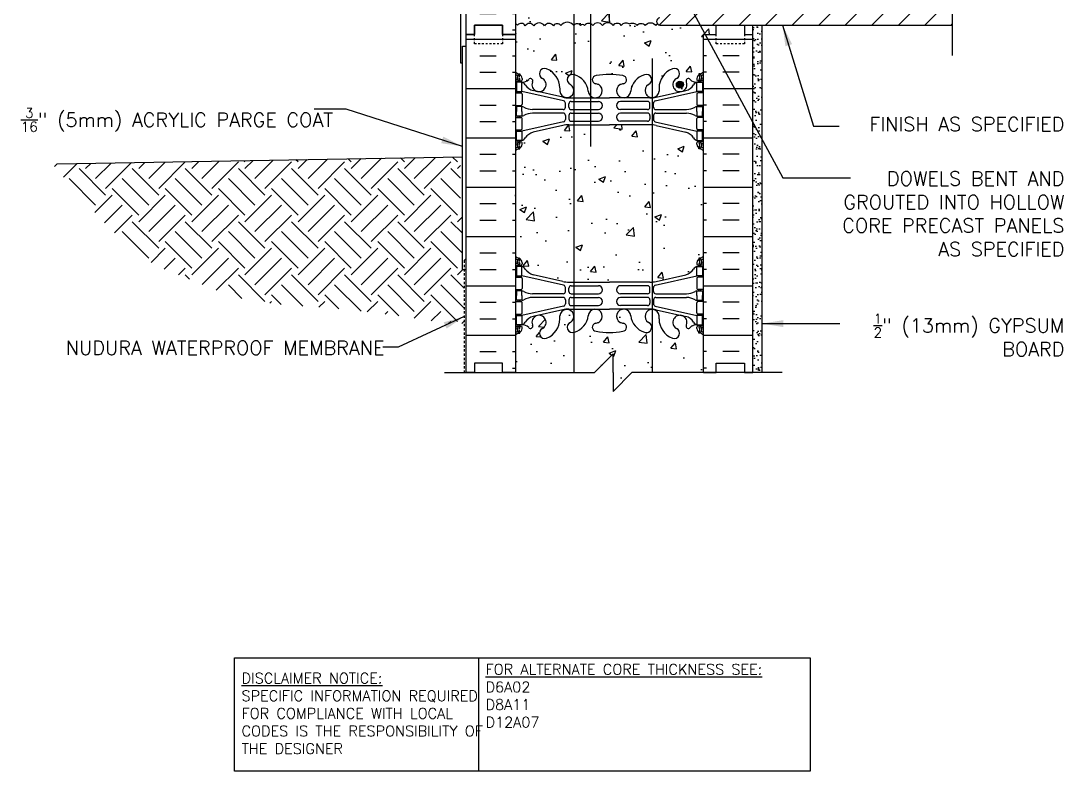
# Model space of a CAD drawing. Header units: inches. Extents: x 172.7 to 228.3, y 192.5 to 259.7.
# Drawn here: x 172.7 to 228.2, y 192.5 to 232.4 of the extents above; entities that cross this region are included whole.
import ezdxf
from ezdxf.enums import TextEntityAlignment as Align

# ---------------------------------------------------------------- set-up
doc = ezdxf.new("R2010")
doc.units = ezdxf.units.IN
doc.header["$LTSCALE"] = 0.5
doc.header["$MEASUREMENT"] = 0
doc.linetypes.add('DASHED2', pattern=[0.375, 0.25, -0.125])
for name, color, linetype in [('HATCH', 12, 'Continuous'), ('line25', 2, 'Continuous'), ('LINE3', 3, 'Continuous'), ('LINE50', 5, 'Continuous'), ('LINE9', 9, 'Continuous'), ('TEXT', 4, 'Continuous'), ('Web_Edge', 9, 'Continuous')]:
    doc.layers.add(name, color=color, linetype=linetype)
doc.styles.add('DIM', font='romans.shx', dxfattribs={"width": 0.7})
doc.styles.add('ROMANS', font='romans.shx', dxfattribs={"height": 0.75})
doc.styles.get("Standard").update_dxf_attribs({"font": 'romans.shx', "height": 0.75})
doc.dimstyles.new('ext_12', dxfattribs={"dimscale": 12, "dimtxt": 0.09375, "dimasz": 0.09375, "dimexe": 0.09375, "dimexo": 0.0625, "dimgap": 0.0625, "dimtad": 1, "dimdec": 1, "dimzin": 3, "dimdsep": 46, "dimlunit": 4, "dimtxsty": 'DIM', "dimcen": 0.09, "dimdle": 0.09375, "dimclrt": 4, "dimadec": 0, "dimazin": 0, "dimtfac": 1, "dimtdec": 1, "dimtmove": 2, "dimatfit": 3, "dimfxl": 1, "dimfrac": 2, "dimtolj": 1, "dimtzin": 0, "dimarcsym": 0})

msp = doc.modelspace()

# ---------------------------------------------------------------- hatches: boundary and pattern name
at = {"layer": 'HATCH'}
h = msp.add_hatch(dxfattribs=at)
h.set_pattern_fill('AR-CONC', color=256, scale=0.5)
h.set_pattern_definition([(50, (0, 0), (3.5863, -0.31376), [0.375, -4.125]), (355, (0, 0), (-0.693757, 3.76096), [0.3, -3.3]), (100.4514, (0.299, -0.026), (2.892544, 3.4472), [0.3187, -3.50571]), (46.1842, (0, 1), (5.336207, -0.827596), [0.5625, -6.1875]), (96.6356, (0.4447, 0.931), (4.67331, 4.87059), [0.47805, -5.25857]), (351.1842, (0, 1), (4.67331, 4.87059), [0.45, -4.95]), (21, (0.5, 0.75), (2.984535, -2.013094), [0.375, -4.125]), (326, (0.5, 0.75), (1.216577, 3.62575), [0.3, -3.3]), (71.4514, (0.7487, 0.5822), (4.201112, 1.612656), [0.3187, -3.50571]), (37.5, (0, 0), (0.0607993, 1.6644693), [0, -3.26, 0, -3.35, 0, -3.3125]), (7.5, (0, 0), (1.315348, 1.972059), [0, -1.91, 0, -3.185, 0, -1.2625]), (327.5, (-1.115, 0), (2.669112, -0.1127744), [0, -1.25, 0, -3.9, 0, -5.175]), (317.5, (-1.615, 0), (2.915931, 0.500525), [0, -1.625, 0, -2.59, 0, -3.675])])
h.paths.add_polyline_path([(209.07, 258.683), (205.164, 258.683), (204.164, 257.683), (204.164, 258.683), (204.164, 259.683), (203.164, 258.683), (199.07, 258.683), (199.07, 255.875, 0.08841), (199.216, 255.778), (199.306, 255.778), (199.306, 255.736, -0.249069), (199.416, 255.529), (199.416, 255.462, -0.414214), (199.353, 255.399), (199.306, 255.399), (199.306, 255.329), (199.411, 255.329, -0.168672), (199.597, 255.179, 0.17445), (200.004, 254.884), (201.585, 254.531, 0.054974), (201.912, 254.495), (204.07, 254.495), (206.228, 254.495, 0.054974), (206.555, 254.531), (208.136, 254.884, 0.17445), (208.543, 255.179, -0.168672), (208.729, 255.329), (208.834, 255.329), (208.834, 255.399), (208.786, 255.399, -0.414214), (208.724, 255.462), (208.724, 255.529, -0.249069), (208.834, 255.736), (208.834, 255.778), (208.924, 255.778, 0.088416), (209.07, 255.875)])
h.paths.add_polyline_path([(208.56, 242.357, 0.268138), (208.399, 242.505), (199.741, 242.505, 0.268156), (199.58, 242.357), (199.58, 240.995), (199.7, 240.795), (199.7, 240.683), (199.07, 240.683), (199.07, 240.308), (199.309, 240.308, -0.180815), (199.636, 240.433), (208.379, 240.433), (208.379, 240.473), (208.285, 240.473, -1), (208.285, 240.535), (208.66, 240.535), (208.66, 240.683), (208.44, 240.683), (208.44, 240.795), (208.56, 240.995)])
h.paths.add_polyline_path([(207.098, 237.435), (207.291, 240.183), (199.637, 240.183, 0.243307), (199.435, 240.075), (199.435, 239.228), (199.394, 239.228), (199.394, 238.683), (199.144, 238.683), (199.144, 239.228), (199.07, 239.228), (199.07, 238.478), (199.435, 238.478), (199.435, 237.278), (199.07, 237.278), (199.07, 236.528), (199.435, 236.528), (199.435, 235.328), (199.07, 235.328), (199.07, 234.578), (199.435, 234.578), (199.435, 233.378), (199.07, 233.378), (199.07, 232.22, -0.324963), (199.177, 232.183, -0.520567), (199.583, 232.144, -0.520567), (200.043, 232.144, -0.520567), (200.607, 232.144, -0.520567), (201.092, 232.144, -0.520567), (201.486, 232.157, -0.520567), (202.168, 232.157, -0.520567), (202.535, 232.157, -0.520567), (202.745, 232.157, -0.520567), (203.178, 232.157, -0.520567), (203.703, 232.157, -0.520567), (204.267, 232.157, -0.520567), (204.7, 232.157, -0.396716), (205.119, 232.244, -0.396716), (205.538, 232.157, -0.520567), (205.971, 232.157, -0.520567), (206.535, 232.157, -0.094984), (206.622, 232.241, -0.659402), (206.757, 232.558), (206.921, 234.902), (207.046, 236.688, 0.932515)])
h.paths.add_polyline_path([(210.597, 238.683), (210.597, 240.183), (208.705, 240.183), (208.567, 240.183), (208.567, 239.785), (208.473, 239.598), (208.379, 239.785), (208.379, 240.183), (207.291, 240.183), (207.098, 237.435, -0.932515), (207.046, 236.688), (206.921, 234.902), (208.367, 235.054, 1.788289)])
h.paths.add_polyline_path([(209.07, 231.683), (209.757, 231.683), (209.757, 232.183), (206.757, 232.183, -0.205253), (206.622, 232.241, 0.094984), (206.535, 232.157, 0.520567), (205.971, 232.157, 0.520567), (205.538, 232.157, 0.396716), (205.119, 232.244, 0.396716), (204.7, 232.157, 0.520567), (204.267, 232.157, 0.520567), (203.703, 232.157, 0.520567), (203.178, 232.157, 0.520567), (202.745, 232.157, 0.520567), (202.535, 232.157, 0.520567), (202.168, 232.157, 0.520567), (201.486, 232.157, 0.520567), (201.092, 232.144, 0.520567), (200.607, 232.144, 0.520567), (200.043, 232.144, 0.520567), (199.583, 232.144, 0.520567), (199.177, 232.183, 0.324963), (199.07, 232.22), (199.07, 231.683), (199.07, 229.683, 0.08841), (199.216, 229.586), (199.306, 229.586), (199.306, 229.544, -0.249069), (199.416, 229.337), (199.416, 229.269, -0.414214), (199.353, 229.207), (199.306, 229.207), (199.306, 229.137), (199.411, 229.137, 0.231736), (199.769, 229.288, -0.8344), (199.98, 229.162), (199.968, 229.141, 2.155404), (200.507, 229.335, -1), (200.721, 229.846, -0.311223), (201.43, 228.83), (201.429, 228.665, 1.661382), (201.99, 229.018, -1), (202.204, 229.529, -0.307094), (202.942, 228.634, 1.604516), (203.501, 229.01, 0.055617), (203.322, 229.055, -0.843243), (203.356, 229.488, -0.047544), (204.07, 229.552, -0.047544), (204.784, 229.488, -0.843243), (204.818, 229.055, 0.055617), (204.639, 229.01, 1.604516), (205.197, 228.634, -0.307094), (205.936, 229.529, -1), (206.15, 229.018, 1.661382), (206.711, 228.665), (206.71, 228.811, -0.316114), (207.419, 229.846, -1), (207.633, 229.335, 2.155404), (208.171, 229.141), (208.16, 229.162, -0.834375), (208.371, 229.288, 0.23174), (208.729, 229.137), (208.834, 229.137), (208.834, 229.207), (208.786, 229.207, -0.414214), (208.724, 229.269), (208.724, 229.337, -0.249069), (208.834, 229.544), (208.834, 229.586), (208.924, 229.586, 0.088416), (209.07, 229.683)])
h.paths.add_polyline_path([(209.07, 225.491, 0.088416), (208.924, 225.588), (208.834, 225.588), (208.834, 225.63, -0.249069), (208.724, 225.837), (208.724, 225.904, -0.414214), (208.786, 225.967), (208.834, 225.967), (208.834, 226.037), (208.729, 226.037, -0.168672), (208.543, 226.186, 0.17445), (208.136, 226.482), (206.555, 226.835, 0.054974), (206.228, 226.871), (204.07, 226.871), (201.912, 226.871, 0.054974), (201.585, 226.835), (200.004, 226.482, 0.17445), (199.597, 226.186, -0.168672), (199.411, 226.037), (199.306, 226.037), (199.306, 225.967), (199.353, 225.967, -0.414214), (199.416, 225.904), (199.416, 225.837, -0.249069), (199.306, 225.63), (199.306, 225.588), (199.216, 225.588, 0.08841), (199.07, 225.491), (199.07, 219.875, 0.08841), (199.216, 219.778), (199.306, 219.778), (199.306, 219.736, -0.249069), (199.416, 219.529), (199.416, 219.462, -0.414214), (199.353, 219.399), (199.306, 219.399), (199.306, 219.329), (199.411, 219.329, -0.168672), (199.597, 219.179, 0.17445), (200.004, 218.884), (201.585, 218.531, 0.054974), (201.912, 218.495), (204.07, 218.495), (206.228, 218.495, 0.054974), (206.555, 218.531), (208.136, 218.884, 0.17445), (208.543, 219.179, -0.168672), (208.729, 219.329), (208.834, 219.329), (208.834, 219.399), (208.786, 219.399, -0.414214), (208.724, 219.462), (208.724, 219.529, -0.249069), (208.834, 219.736), (208.834, 219.778), (208.924, 219.778, 0.088416), (209.07, 219.875)])
h.paths.add_polyline_path([(209.07, 215.683, 0.088416), (208.924, 215.78), (208.834, 215.78), (208.834, 215.822, -0.249069), (208.724, 216.029), (208.724, 216.097, -0.414214), (208.786, 216.159), (208.834, 216.159), (208.834, 216.229), (208.729, 216.229, 0.231736), (208.371, 216.078, -0.8344), (208.16, 216.204), (208.171, 216.225, 2.155404), (207.633, 216.031, -1), (207.419, 215.519, -0.311223), (206.71, 216.535), (206.711, 216.7, 1.661382), (206.15, 216.348, -1), (205.936, 215.837, -0.307094), (205.197, 216.732, 1.604516), (204.639, 216.356, 0.055617), (204.818, 216.311, -0.843243), (204.784, 215.878, -0.047544), (204.07, 215.813, -0.047544), (203.356, 215.878, -0.843243), (203.322, 216.311, 0.055617), (203.501, 216.356, 1.604516), (202.942, 216.732, -0.307094), (202.204, 215.837, -1), (201.99, 216.348, 1.661382), (201.429, 216.7), (201.43, 216.555, -0.316114), (200.721, 215.519, -1), (200.507, 216.031, 2.155404), (199.968, 216.225), (199.98, 216.204, -0.834375), (199.769, 216.078, 0.23174), (199.411, 216.229), (199.306, 216.229), (199.306, 216.159), (199.353, 216.159, -0.414214), (199.416, 216.097), (199.416, 216.029, -0.249069), (199.306, 215.822), (199.306, 215.78), (199.216, 215.78, 0.08841), (199.07, 215.683), (199.07, 213.683), (203.268, 213.683), (204.268, 214.683), (204.268, 213.683), (204.268, 212.683), (205.268, 213.683), (209.07, 213.683)])
h.paths.add_polyline_path([(209.07, 251.683, 0.088416), (208.924, 251.78), (208.834, 251.78), (208.834, 251.822, -0.249069), (208.724, 252.029), (208.724, 252.097, -0.414214), (208.786, 252.159), (208.834, 252.159), (208.834, 252.229), (208.729, 252.229, 0.231736), (208.371, 252.078, -0.8344), (208.16, 252.204), (208.171, 252.225, 2.155404), (207.633, 252.031, -1), (207.419, 251.519, -0.311223), (206.71, 252.535), (206.711, 252.7, 1.661382), (206.15, 252.348, -1), (205.936, 251.837, -0.307094), (205.197, 252.732, 1.604516), (204.639, 252.356, 0.055617), (204.818, 252.311, -0.843243), (204.784, 251.878, -0.047544), (204.07, 251.813, -0.047544), (203.356, 251.878, -0.843243), (203.322, 252.311, 0.055617), (203.501, 252.356, 1.604516), (202.942, 252.732, -0.307094), (202.204, 251.837, -1), (201.99, 252.348, 1.661382), (201.429, 252.7), (201.43, 252.555, -0.316114), (200.721, 251.519, -1), (200.507, 252.031, 2.155404), (199.968, 252.225), (199.98, 252.204, -0.834375), (199.769, 252.078, 0.23174), (199.411, 252.229), (199.306, 252.229), (199.306, 252.159), (199.353, 252.159, -0.414214), (199.416, 252.097), (199.416, 252.029, -0.249069), (199.306, 251.822), (199.306, 251.78), (199.216, 251.78, 0.08841), (199.07, 251.683), (199.07, 249.683), (199.07, 248.924), (199.149, 249.165, -0.725737), (199.255, 249.184), (199.304, 249.034), (199.43, 249.034, -0.414214), (199.48, 248.984), (199.48, 248.954), (199.58, 248.954), (199.58, 247.117, 0.108933), (199.733, 247.23, -0.8344), (199.944, 247.105), (199.932, 247.083, 2.155404), (200.471, 247.278, -1), (200.685, 247.789, -0.311223), (201.394, 246.773), (201.393, 246.608, 1.661382), (201.954, 246.96, -1), (202.168, 247.472, -0.307094), (202.906, 246.576, 1.604516), (203.465, 246.952, 0.055617), (203.286, 246.998, -0.843243), (203.32, 247.43, -0.049932), (204.07, 247.494, -0.049932), (204.82, 247.43, -0.843243), (204.854, 246.998, 0.055617), (204.675, 246.952, 1.604516), (205.233, 246.576, -0.307094), (205.972, 247.472, -1), (206.186, 246.96, 1.661382), (206.747, 246.608), (206.746, 246.753, -0.316114), (207.455, 247.789, -1), (207.669, 247.278, 2.155404), (208.207, 247.083), (208.196, 247.105, -0.834375), (208.407, 247.23, 0.10894), (208.56, 247.117), (208.56, 248.954), (208.66, 248.954), (208.66, 248.984, -0.414214), (208.71, 249.034), (208.836, 249.034), (208.879, 249.165, -0.725737), (208.985, 249.184), (209.07, 248.924), (209.07, 249.683)])
h = msp.add_hatch(dxfattribs=at)
h.set_pattern_fill('INSUL', color=256, scale=7, style=0)
h.set_pattern_definition([(0, (-2727.0916, -165.3266), (0, 2.625), []), (0, (-2727.0916, -164.4516), (0, 2.625), [0.875, -0.875]), (0, (-2727.0916, -163.5766), (0, 2.625), [0.875, -0.875])])
h.paths.add_polyline_path([(196.445, 231.683), (196.882, 231.683), (196.882, 232.183), (198.382, 232.183), (198.382, 231.683), (199.07, 231.683), (199.07, 249.683), (198.382, 249.683), (198.382, 250.183), (196.882, 250.183), (196.882, 249.683), (196.445, 249.683)])
h = msp.add_hatch(dxfattribs=at)
h.set_pattern_fill('ANSI31', color=256, scale=8, style=0)
h.paths.add_polyline_path([(218.837, 238.571), (218.837, 239.635), (218.837, 240.183), (210.597, 240.183), (210.597, 238.683, -1.788289), (208.367, 235.054), (206.921, 234.902), (206.757, 232.558, 1), (206.757, 232.183), (222.325, 232.183), (222.325, 234.183), (223.325, 235.183), (222.325, 235.183), (221.325, 235.183), (222.325, 236.183), (222.325, 240.183), (218.837, 240.183), (218.837, 239.635), (218.837, 238.571, -0.328756), (220.597, 236.183, -1), (215.597, 236.183, -0.505167)])
h = msp.add_hatch(dxfattribs=at)
h.set_pattern_fill('INSUL', color=256, scale=7, style=0)
h.set_pattern_definition([(0, (-2727.0916, -183.3266), (0, 2.625), []), (0, (-2727.0916, -182.4516), (0, 2.625), [0.875, -0.875]), (0, (-2727.0916, -181.5766), (0, 2.625), [0.875, -0.875])])
h.paths.add_polyline_path([(196.445, 213.683), (196.882, 213.683), (196.882, 214.183), (198.382, 214.183), (198.382, 213.683), (199.07, 213.683), (199.07, 231.683), (198.382, 231.683), (198.382, 232.183), (196.882, 232.183), (196.882, 231.683), (196.445, 231.683)])
h = msp.add_hatch(dxfattribs=at)
h.set_pattern_fill('INSUL', color=256, scale=7, style=0)
h.set_pattern_definition([(180, (3135.2315, -183.3266), (0, 2.625), []), (180, (3135.2315, -182.4516), (0, 2.625), [0.875, -0.875]), (180, (3135.2315, -181.5766), (0, 2.625), [0.875, -0.875])])
h.paths.add_polyline_path([(211.695, 213.683), (211.257, 213.683), (211.257, 214.183), (209.757, 214.183), (209.757, 213.683), (209.07, 213.683), (209.07, 231.683), (209.757, 231.683), (209.757, 232.183), (211.257, 232.183), (211.257, 231.683), (211.695, 231.683)])
h = msp.add_hatch(dxfattribs=at)
h.set_pattern_fill('AR-SAND', color=256, scale=0.25, style=0)
h.set_pattern_definition([(37.5, (104.8918, 85.28177), (-0.0157483, 0.48170594), [0, -0.38, 0, -0.425, 0, -0.40625]), (7.5, (104.8918, 85.2818), (0.4424442, 0.7055365), [0, -0.205, 0, -0.3425, 0, -0.13125]), (327.5, (104.5843, 85.28177), (0.7785355, 0.0014148), [0, -0.125, 0, -0.45, 0, -0.5875]), (317.5, (104.5843, 85.2818), (0.7515317, 0.219419), [0, -0.0625, 0, -0.295, 0, -0.3375])])
h.paths.add_polyline_path([(212.195, 222.244), (211.695, 223.042), (211.695, 213.683), (212.195, 213.683)])
h.paths.add_polyline_path([(212.195, 232.183), (211.695, 232.183), (211.695, 223.042), (212.195, 222.244)])
h = msp.add_hatch(dxfattribs=at)
h.set_pattern_fill('AR-CONC', color=256, scale=0.5, style=0)
h.set_pattern_definition([(50, (0, 0), (3.5863, -0.31376), [0.375, -4.125]), (355, (0, 0), (-0.693757, 3.76096), [0.3, -3.3]), (100.4514, (0.299, -0.026), (2.892547, 3.447198), [0.3187, -3.50571]), (46.1842, (0, 1), (5.336205, -0.827595), [0.5625, -6.1875]), (96.6356, (0.4447, 0.931), (4.67331, 4.87059), [0.47805, -5.258565]), (351.1842, (0, 1), (4.67331, 4.87059), [0.45, -4.95]), (21, (0.5, 0.75), (2.984535, -2.013094), [0.375, -4.125]), (326, (0.5, 0.75), (1.216577, 3.62575), [0.3, -3.3]), (71.4514, (0.7487, 0.5822), (4.201113, 1.612652), [0.3187, -3.50571]), (37.5, (0, 0), (0.0607993, 1.6644693), [0, -3.26, 0, -3.35, 0, -3.3125]), (7.5, (0, 0), (1.315348, 1.972059), [0, -1.91, 0, -3.185, 0, -1.2625]), (327.5, (-1.115, 0), (2.669112, -0.1127744), [0, -1.25, 0, -3.9, 0, -5.175]), (317.5, (-1.615, 0), (2.91593, 0.500525), [0, -1.625, 0, -2.59, 0, -3.675])])
h.paths.add_polyline_path([(208.724, 228.504, -0.414214), (208.786, 228.567), (208.834, 228.567), (208.834, 228.637), (208.729, 228.637), (206.511, 228.14, 0.351061), (206.414, 228.018), (206.414, 227.806, 0.414214), (206.539, 227.681), (208.176, 227.681, 0.100756), (208.625, 227.808, -0.124673), (208.729, 227.837), (208.834, 227.837), (208.834, 227.907), (208.786, 227.907, -0.414214), (208.724, 227.969)])
at = {"layer": 'LINE3'}
h = msp.add_hatch(color=256, dxfattribs=at)
h.paths.add_polyline_path([(208.004, 229.045, 0.831395), (207.636, 229.045)])
h.paths.add_polyline_path([(208.007, 229.01, 0.045935), (208.004, 229.045), (207.636, 229.045, 0.045935), (207.632, 229.01, 1)])

# ---------------------------------------------------------------- linework, layer by layer
at = {"layer": 'HATCH'}
for p, q in [((174.512, 224.643), (174.656, 224.787)), ((175.006, 224.076), (175.735, 224.805)), ((176.178, 224.541), (176.455, 224.818)), ((176.708, 224.011), (177.534, 224.837)), ((177.239, 223.481), (178.614, 224.856)), ((179.007, 224.541), (179.334, 224.868)), ((179.537, 224.011), (180.413, 224.887)), ((180.067, 223.481), (181.481, 224.895)), ((181.835, 224.895), (181.818, 224.912)), ((181.835, 224.541), (182.212, 224.919)), ((182.365, 224.011), (183.292, 224.937)), ((182.896, 223.481), (184.31, 224.895)), ((184.663, 224.895), (184.598, 224.96)), ((184.663, 224.541), (185.091, 224.969)), ((185.194, 224.011), (186.17, 224.988)), ((185.724, 223.481), (187.138, 224.895)), ((187.492, 224.895), (187.378, 225.009)), ((187.492, 224.541), (187.97, 225.019)), ((188.022, 224.011), (189.049, 225.038)), ((188.552, 223.481), (189.967, 224.895)), ((190.32, 224.895), (190.158, 225.057)), ((190.32, 224.541), (190.848, 225.069)), ((190.851, 224.011), (191.928, 225.088)), ((191.381, 223.481), (192.795, 224.895)), ((193.149, 224.895), (192.938, 225.106)), ((193.149, 224.541), (193.727, 225.12)), ((193.679, 224.011), (194.807, 225.138)), ((194.209, 223.481), (195.624, 224.895)), ((195.977, 224.895), (195.718, 225.154)), ((177.239, 223.127), (175.825, 224.541)), ((180.067, 223.127), (178.653, 224.541)), ((182.896, 223.127), (181.481, 224.541)), ((185.724, 223.127), (184.31, 224.541)), ((188.552, 223.127), (187.138, 224.541)), ((191.381, 223.127), (189.967, 224.541)), ((194.209, 223.127), (192.795, 224.541)), ((196.132, 224.032), (195.624, 224.541)), ((195.977, 224.541), (196.132, 224.697)), ((176.708, 222.597), (175.294, 224.011)), ((179.537, 222.597), (178.123, 224.011)), ((182.365, 222.597), (180.951, 224.011)), ((185.194, 222.597), (183.78, 224.011)), ((188.022, 222.597), (186.608, 224.011)), ((190.851, 222.597), (189.436, 224.011)), ((193.679, 222.597), (192.265, 224.011)), ((196.132, 222.972), (195.093, 224.011)), ((176.672, 222.206), (177.592, 223.127)), ((179.007, 222.066), (177.592, 223.481)), ((179.007, 221.713), (180.421, 223.127)), ((181.835, 222.066), (180.421, 223.481)), ((181.835, 221.713), (183.249, 223.127)), ((184.663, 222.066), (183.249, 223.481)), ((184.663, 221.713), (186.078, 223.127)), ((187.492, 222.066), (186.078, 223.481)), ((187.492, 221.713), (188.906, 223.127)), ((190.32, 222.066), (188.906, 223.481)), ((190.32, 221.713), (191.734, 223.127)), ((193.149, 222.066), (191.734, 223.481)), ((193.149, 221.713), (194.563, 223.127)), ((195.977, 222.066), (194.563, 223.481)), ((177.186, 221.66), (178.123, 222.597)), ((179.537, 221.183), (180.951, 222.597)), ((182.365, 221.183), (183.78, 222.597)), ((185.194, 221.183), (186.608, 222.597)), ((188.022, 221.183), (189.436, 222.597)), ((190.851, 221.183), (192.265, 222.597)), ((193.679, 221.183), (195.093, 222.597)), ((177.714, 221.127), (178.653, 222.066)), ((180.067, 220.652), (181.481, 222.066)), ((182.896, 220.652), (184.31, 222.066)), ((185.724, 220.652), (187.138, 222.066)), ((188.552, 220.652), (189.967, 222.066)), ((191.381, 220.652), (192.795, 222.066)), ((194.209, 220.652), (195.624, 222.066)), ((180.067, 220.299), (178.653, 221.713)), ((182.896, 220.299), (181.481, 221.713)), ((185.724, 220.299), (184.31, 221.713)), ((188.552, 220.299), (187.138, 221.713)), ((191.381, 220.299), (189.967, 221.713)), ((194.209, 220.299), (192.795, 221.713)), ((196.237, 221.1), (195.624, 221.713)), ((195.977, 221.713), (196.237, 221.973)), ((179.537, 219.768), (178.123, 221.183)), ((182.365, 219.768), (180.951, 221.183)), ((185.194, 219.768), (183.78, 221.183)), ((188.022, 219.768), (186.608, 221.183)), ((190.851, 219.768), (189.436, 221.183)), ((193.679, 219.768), (192.265, 221.183)), ((196.237, 220.039), (195.093, 221.183)), ((181.835, 219.238), (180.421, 220.652)), ((184.663, 219.238), (183.249, 220.652)), ((187.492, 219.238), (186.078, 220.652)), ((190.32, 219.238), (188.906, 220.652)), ((193.149, 219.238), (191.734, 220.652)), ((195.977, 219.238), (194.563, 220.652)), ((179.667, 219.545), (180.421, 220.299)), ((181.835, 218.884), (183.249, 220.299)), ((184.663, 218.884), (186.078, 220.299)), ((187.492, 218.884), (188.906, 220.299)), ((190.32, 218.884), (191.734, 220.299)), ((193.149, 218.884), (194.563, 220.299)), ((180.364, 219.182), (180.951, 219.768)), ((181.13, 218.887), (181.481, 219.238)), ((182.386, 218.375), (183.78, 219.768)), ((183.135, 218.063), (184.31, 219.238)), ((185.194, 218.354), (186.608, 219.768)), ((185.724, 217.824), (187.138, 219.238)), ((188.022, 218.354), (189.436, 219.768)), ((188.552, 217.824), (189.967, 219.238)), ((190.851, 218.354), (192.265, 219.768)), ((191.381, 217.824), (192.795, 219.238)), ((193.679, 218.354), (195.093, 219.768)), ((194.209, 217.824), (195.624, 219.238)), ((181.71, 218.656), (181.481, 218.884)), ((185.724, 217.47), (184.31, 218.884)), ((188.552, 217.47), (187.138, 218.884)), ((191.381, 217.47), (189.967, 218.884)), ((194.209, 217.47), (192.795, 218.884)), ((196.341, 218.167), (195.624, 218.884)), ((195.977, 218.884), (196.256, 219.164)), ((184.502, 217.632), (183.78, 218.354)), ((187.744, 217.218), (186.608, 218.354)), ((190.844, 216.947), (189.436, 218.354)), ((193.679, 216.94), (192.265, 218.354)), ((196.341, 217.106), (195.093, 218.354)), ((186.593, 217.308), (186.078, 217.824)), ((189.663, 217.067), (188.906, 217.824)), ((192.862, 216.697), (191.734, 217.824)), ((195.977, 216.41), (194.563, 217.824)), ((185.984, 217.377), (186.078, 217.47)), ((188.595, 217.16), (188.906, 217.47)), ((191.175, 216.91), (191.734, 217.47)), ((193.668, 216.575), (194.563, 217.47)), ((192.123, 216.798), (192.265, 216.94)), ((194.583, 216.43), (195.093, 216.94)), ((195.503, 216.289), (195.624, 216.41)), ((196.21, 216.289), (196.341, 216.42))]:
    msp.add_line(p, q, dxfattribs=at)
for points in [[(205.119, 232.244, 0.396716), (204.7, 232.157, 0.520567), (204.267, 232.157, 0.520567), (203.703, 232.157, 0.520567), (203.178, 232.157, 0.520567), (202.745, 232.157, 0.520567), (202.535, 232.157, 0.520567), (202.168, 232.157, 0.520567), (201.486, 232.157, 0.520567), (201.092, 232.144, 0.520567), (200.607, 232.144, 0.520567), (200.043, 232.144, 0.520567), (199.583, 232.144, 0.520567), (199.177, 232.183, 0.324963), (199.07, 232.22, 0.324963)], [(205.119, 232.244, -0.396716), (205.538, 232.157, -0.520567), (205.971, 232.157, -0.520567), (206.535, 232.157, -0.094984), (206.622, 232.241, -0.094984)]]:
    msp.add_lwpolyline(points, format="xyb", dxfattribs=at)
at = {"layer": 'line25'}
for p, q in [((199.07, 249.683), (199.07, 231.683)), ((206.757, 232.183), (222.325, 232.183)), ((199.07, 231.683), (199.07, 213.683)), ((209.07, 213.683), (209.07, 231.683))]:
    msp.add_line(p, q, dxfattribs=at)
msp.add_arc((206.757, 232.37), 0.188, 90, 270, dxfattribs=at)
at = {"layer": 'LINE3'}
for p, q in [((204.053, 259.572), (204.053, 232.297)), ((202.178, 252.182), (202.178, 213.683)), ((203.069, 225.725), (203.069, 234.725)), ((206.341, 230.401), (206.341, 213.683))]:
    msp.add_line(p, q, dxfattribs=at)
msp.add_circle((207.82, 229.01), 0.188, dxfattribs=at)
at = {"layer": 'LINE50'}
for p, q in [((196.445, 231.683), (196.445, 249.683)), ((196.445, 213.683), (196.445, 231.683)), ((211.695, 213.683), (211.695, 231.683)), ((174.656, 224.787), (196.237, 225.162))]:
    msp.add_line(p, q, dxfattribs=at)
for points in [[(196.445, 231.683), (196.882, 231.683), (196.882, 232.183), (198.382, 232.183), (198.382, 231.683), (199.07, 231.683)], [(199.07, 231.683), (198.382, 231.683), (198.382, 232.183), (196.882, 232.183), (196.882, 231.683), (196.445, 231.683)], [(209.07, 231.683), (209.757, 231.683), (209.757, 232.183), (211.257, 232.183), (211.257, 231.683), (211.695, 231.683)], [(199.07, 213.683), (198.382, 213.683), (198.382, 214.183), (196.882, 214.183), (196.882, 213.683), (196.445, 213.683)], [(209.07, 213.683), (209.757, 213.683), (209.757, 214.183), (211.257, 214.183), (211.257, 213.683), (211.695, 213.683)]]:
    msp.add_lwpolyline(points, dxfattribs=at)
at = {"layer": 'LINE9'}
for p, q in [((196.132, 258.683), (196.132, 230.162)), ((211.695, 231.683), (211.695, 232.183)), ((212.195, 213.683), (212.195, 232.183)), ((196.237, 219.164), (196.237, 231.052)), ((196.237, 231.052), (196.445, 231.052)), ((196.132, 230.162), (196.237, 230.162)), ((196.237, 219.164), (196.445, 219.164)), ((204.268, 214.683), (203.268, 213.683)), ((204.268, 213.683), (204.268, 214.683)), ((195.278, 213.683), (203.268, 213.683)), ((204.268, 213.683), (204.268, 212.683)), ((204.268, 212.683), (205.268, 213.683)), ((213.258, 213.683), (205.268, 213.683))]:
    msp.add_line(p, q, dxfattribs=at)
at = {"layer": 'LINE9', "linetype": 'DASHED2'}
for q in [(196.435, 219.739), (196.341, 213.683)]:
    msp.add_line((196.341, 219.646), q, dxfattribs=at)
at = {"layer": 'LINE9'}
msp.add_lwpolyline([(222.325, 241.942), (222.325, 236.183), (221.325, 235.183), (222.325, 235.183), (223.325, 235.183), (222.325, 234.183), (222.325, 230.558)], dxfattribs=at)
at = {"layer": 'LINE9', "linetype": 'DASHED2', "ltscale": 0.15}
for points in [[(198.382, 231.683), (198.382, 231.683), (198.382, 231.183), (196.882, 231.183), (196.882, 231.683), (196.882, 231.683)], [(198.382, 231.683), (198.382, 231.683), (198.382, 231.183), (196.882, 231.183), (196.882, 231.683), (196.882, 231.683)], [(211.257, 231.683), (211.257, 231.683), (211.257, 231.183), (209.757, 231.183), (209.757, 231.683), (209.757, 231.683)]]:
    msp.add_lwpolyline(points, dxfattribs=at)
at = {"layer": 'TEXT'}
msp.add_lwpolyline([(184.113, 198.505), (197.097, 198.505), (197.097, 192.467), (184.113, 192.467)], close=True, dxfattribs=at)
msp.add_lwpolyline([(197.097, 198.505), (214.757, 198.505), (214.757, 192.467), (197.097, 192.467)], dxfattribs=at)
at = {"layer": 'Web_Edge'}
for p, q in [((199.07, 229.307), (199.148, 229.307)), ((199.216, 229.586), (199.306, 229.586)), ((199.306, 229.586), (199.306, 229.544)), ((199.416, 229.337), (199.416, 229.269)), ((208.724, 229.337), (208.724, 229.269)), ((208.924, 229.586), (208.834, 229.586)), ((208.834, 229.586), (208.834, 229.544)), ((209.07, 229.307), (208.992, 229.307)), ((199.07, 229.207), (199.353, 229.207)), ((199.216, 229.207), (199.216, 229.137)), ((199.306, 229.207), (199.306, 229.137)), ((199.968, 229.141), (199.98, 229.162)), ((201.585, 228.338), (200.004, 228.691)), ((201.43, 228.83), (201.429, 228.665)), ((206.555, 228.338), (208.136, 228.691)), ((206.71, 228.83), (206.711, 228.665)), ((208.171, 229.141), (208.16, 229.162)), ((209.07, 229.207), (208.786, 229.207)), ((208.834, 229.207), (208.834, 229.137)), ((208.924, 229.207), (208.924, 229.137)), ((199.07, 228.567), (199.353, 228.567)), ((199.216, 228.637), (199.216, 228.567)), ((199.306, 228.637), (199.306, 228.567)), ((201.628, 228.14), (199.411, 228.637)), ((199.416, 228.504), (199.416, 227.969)), ((201.912, 228.302), (204.07, 228.302)), ((202.039, 228.116), (203.478, 228.116)), ((206.228, 228.302), (204.07, 228.302)), ((206.101, 228.116), (204.662, 228.116)), ((206.511, 228.14), (208.729, 228.637)), ((208.724, 228.504), (208.724, 227.969)), ((209.07, 228.567), (208.786, 228.567)), ((208.834, 228.637), (208.834, 228.567)), ((208.924, 228.637), (208.924, 228.567)), ((199.07, 227.907), (199.353, 227.907)), ((199.216, 227.907), (199.216, 227.837)), ((199.306, 227.907), (199.306, 227.837)), ((201.601, 227.681), (199.964, 227.681)), ((201.726, 227.806), (201.726, 228.018)), ((201.914, 227.807), (201.914, 227.991)), ((202.039, 227.682), (203.478, 227.682)), ((206.101, 227.682), (204.662, 227.682)), ((206.226, 227.807), (206.226, 227.991)), ((206.414, 227.806), (206.414, 228.018)), ((206.539, 227.681), (208.176, 227.681)), ((209.07, 227.907), (208.786, 227.907)), ((208.834, 227.907), (208.834, 227.837)), ((208.924, 227.907), (208.924, 227.837)), ((199.07, 227.267), (199.353, 227.267)), ((199.216, 227.267), (199.216, 227.337)), ((199.306, 227.267), (199.306, 227.337)), ((201.628, 227.033), (199.411, 226.537)), ((199.416, 226.669), (199.416, 227.204)), ((201.601, 227.493), (199.964, 227.493)), ((201.726, 227.368), (201.726, 227.155)), ((201.914, 227.367), (201.914, 227.183)), ((202.039, 227.492), (203.478, 227.492)), ((202.039, 227.058), (203.478, 227.058)), ((206.101, 227.492), (204.662, 227.492)), ((206.101, 227.058), (204.662, 227.058)), ((206.226, 227.367), (206.226, 227.183)), ((206.414, 227.368), (206.414, 227.155)), ((206.511, 227.033), (208.729, 226.537)), ((206.539, 227.493), (208.176, 227.493)), ((208.724, 226.669), (208.724, 227.204)), ((209.07, 227.267), (208.786, 227.267)), ((208.834, 227.267), (208.834, 227.337)), ((208.924, 227.267), (208.924, 227.337)), ((199.07, 226.607), (199.353, 226.607)), ((199.216, 226.537), (199.216, 226.607)), ((199.306, 226.537), (199.306, 226.607)), ((201.585, 226.835), (200.004, 226.482)), ((201.912, 226.871), (204.07, 226.871)), ((206.228, 226.871), (204.07, 226.871)), ((206.555, 226.835), (208.136, 226.482)), ((209.07, 226.607), (208.786, 226.607)), ((208.834, 226.537), (208.834, 226.607)), ((208.924, 226.537), (208.924, 226.607)), ((199.07, 225.967), (199.353, 225.967)), ((199.216, 225.967), (199.216, 226.037)), ((199.306, 225.967), (199.306, 226.037)), ((199.416, 225.837), (199.416, 225.904)), ((208.724, 225.837), (208.724, 225.904)), ((209.07, 225.967), (208.786, 225.967)), ((208.834, 225.967), (208.834, 226.037)), ((208.924, 225.967), (208.924, 226.037)), ((199.07, 225.867), (199.148, 225.867)), ((199.216, 225.588), (199.306, 225.588)), ((199.306, 225.588), (199.306, 225.63)), ((208.834, 225.588), (208.834, 225.63)), ((208.924, 225.588), (208.834, 225.588)), ((209.07, 225.867), (208.992, 225.867)), ((199.216, 219.778), (199.306, 219.778)), ((199.306, 219.778), (199.306, 219.736)), ((208.924, 219.778), (208.834, 219.778)), ((208.834, 219.778), (208.834, 219.736)), ((199.07, 219.499), (199.148, 219.499)), ((199.07, 219.399), (199.353, 219.399)), ((199.216, 219.399), (199.216, 219.329)), ((199.306, 219.399), (199.306, 219.329)), ((199.416, 219.529), (199.416, 219.462)), ((208.724, 219.529), (208.724, 219.462)), ((209.07, 219.399), (208.786, 219.399)), ((208.834, 219.399), (208.834, 219.329)), ((208.924, 219.399), (208.924, 219.329)), ((209.07, 219.499), (208.992, 219.499)), ((199.07, 218.759), (199.353, 218.759)), ((199.216, 218.829), (199.216, 218.759)), ((199.306, 218.829), (199.306, 218.759)), ((201.628, 218.332), (199.411, 218.829)), ((199.416, 218.697), (199.416, 218.162)), ((201.585, 218.531), (200.004, 218.884)), ((206.511, 218.332), (208.729, 218.829)), ((206.555, 218.531), (208.136, 218.884)), ((208.724, 218.697), (208.724, 218.162)), ((209.07, 218.759), (208.786, 218.759)), ((208.834, 218.829), (208.834, 218.759)), ((208.924, 218.829), (208.924, 218.759)), ((201.726, 217.998), (201.726, 218.21)), ((201.912, 218.495), (204.07, 218.495)), ((201.914, 217.999), (201.914, 218.183)), ((202.039, 218.308), (203.478, 218.308)), ((206.228, 218.495), (204.07, 218.495)), ((206.101, 218.308), (204.662, 218.308)), ((206.226, 217.999), (206.226, 218.183)), ((206.414, 217.998), (206.414, 218.21)), ((199.07, 218.099), (199.353, 218.099)), ((199.216, 218.099), (199.216, 218.029)), ((199.306, 218.099), (199.306, 218.029)), ((201.601, 217.873), (199.964, 217.873)), ((201.601, 217.685), (199.964, 217.685)), ((201.726, 217.56), (201.726, 217.348)), ((201.914, 217.559), (201.914, 217.375)), ((202.039, 217.874), (203.478, 217.874)), ((202.039, 217.684), (203.478, 217.684)), ((206.101, 217.874), (204.662, 217.874)), ((206.101, 217.684), (204.662, 217.684)), ((206.226, 217.559), (206.226, 217.375)), ((206.414, 217.56), (206.414, 217.348)), ((206.539, 217.873), (208.176, 217.873)), ((206.539, 217.685), (208.176, 217.685)), ((209.07, 218.099), (208.786, 218.099)), ((208.834, 218.099), (208.834, 218.029)), ((208.924, 218.099), (208.924, 218.029)), ((199.07, 217.459), (199.353, 217.459)), ((199.216, 217.459), (199.216, 217.529)), ((199.306, 217.459), (199.306, 217.529)), ((201.628, 217.226), (199.411, 216.729)), ((199.416, 216.862), (199.416, 217.397)), ((201.585, 217.027), (200.004, 216.674)), ((201.912, 217.063), (204.07, 217.063)), ((202.039, 217.25), (203.478, 217.25)), ((206.228, 217.063), (204.07, 217.063)), ((206.101, 217.25), (204.662, 217.25)), ((206.511, 217.226), (208.729, 216.729)), ((206.555, 217.027), (208.136, 216.674)), ((208.724, 216.862), (208.724, 217.397)), ((209.07, 217.459), (208.786, 217.459)), ((208.834, 217.459), (208.834, 217.529)), ((208.924, 217.459), (208.924, 217.529)), ((199.07, 216.799), (199.353, 216.799)), ((199.216, 216.729), (199.216, 216.799)), ((199.306, 216.729), (199.306, 216.799)), ((201.43, 216.535), (201.429, 216.7)), ((206.71, 216.535), (206.711, 216.7)), ((209.07, 216.799), (208.786, 216.799)), ((208.834, 216.729), (208.834, 216.799)), ((208.924, 216.729), (208.924, 216.799)), ((199.07, 216.159), (199.353, 216.159)), ((199.07, 216.059), (199.148, 216.059)), ((199.216, 216.159), (199.216, 216.229)), ((199.306, 216.159), (199.306, 216.229)), ((199.416, 216.029), (199.416, 216.097)), ((199.968, 216.225), (199.98, 216.204)), ((208.171, 216.225), (208.16, 216.204)), ((208.724, 216.029), (208.724, 216.097)), ((209.07, 216.159), (208.786, 216.159)), ((208.834, 216.159), (208.834, 216.229)), ((208.924, 216.159), (208.924, 216.229)), ((209.07, 216.059), (208.992, 216.059)), ((199.216, 215.78), (199.306, 215.78)), ((199.306, 215.78), (199.306, 215.822)), ((208.834, 215.78), (208.834, 215.822)), ((208.924, 215.78), (208.834, 215.78))]:
    msp.add_line(p, q, dxfattribs=at)
for points in [[(199.111, 228.637), (199.411, 228.637), (199.411, 229.137), (199.111, 229.137)], [(209.029, 228.637), (208.729, 228.637), (208.729, 229.137), (209.029, 229.137)], [(199.111, 226.537), (199.411, 226.537), (199.411, 226.037), (199.111, 226.037)], [(209.029, 226.537), (208.729, 226.537), (208.729, 226.037), (209.029, 226.037)], [(199.111, 218.829), (199.411, 218.829), (199.411, 219.329), (199.111, 219.329)], [(209.029, 218.829), (208.729, 218.829), (208.729, 219.329), (209.029, 219.329)], [(199.111, 216.729), (199.411, 216.729), (199.411, 216.229), (199.111, 216.229)], [(209.029, 216.729), (208.729, 216.729), (208.729, 216.229), (209.029, 216.229)]]:
    msp.add_lwpolyline(points, close=True, dxfattribs=at)
for points in [[(199.411, 227.587), (199.411, 227.837), (199.111, 227.837), (199.111, 227.587)], [(199.411, 227.587), (199.411, 227.337), (199.111, 227.337), (199.111, 227.587)], [(208.729, 227.587), (208.729, 227.837), (209.029, 227.837), (209.029, 227.587)], [(208.729, 227.587), (208.729, 227.337), (209.029, 227.337), (209.029, 227.587)], [(199.411, 217.779), (199.411, 218.029), (199.111, 218.029), (199.111, 217.779)], [(199.411, 217.779), (199.411, 217.529), (199.111, 217.529), (199.111, 217.779)], [(208.729, 217.779), (208.729, 218.029), (209.029, 218.029), (209.029, 217.779)], [(208.729, 217.779), (208.729, 217.529), (209.029, 217.529), (209.029, 217.779)]]:
    msp.add_lwpolyline(points, dxfattribs=at)
for centre, radius, start, end in [((200.614, 229.591), 0.277, 67.32, 247.32), ((200.338, 228.824), 1.092, 0.3332, 69.4825), ((207.802, 228.824), 1.092, 110.5175, 179.6668), ((207.526, 229.591), 0.277, 292.68, 112.68), ((199.416, 230.044), 0.5, 226.2122, 250.5288), ((199.416, 230.044), 0.6, 234.7832, 245.0748), ((199.148, 229.326), 0.0196, 269.4032, 15.4901), ((199.41, 229.391), 0.25, 140.1145, 222.4609), ((199.154, 229.481), 0.021, 343.464, 63.9957), ((199.252, 229.522), 0.045, 321.448, 139.1879), ((199.258, 229.253), 0.045, 222.4609, 42.4609), ((199.166, 229.337), 0.25, 0, 70.5288), ((199.41, 229.391), 0.16, 140.0001, 222.4609), ((199.353, 229.269), 0.0625, 270, 0), ((199.436, 229.577), 0.441, 266.7976, 318.9873), ((199.863, 229.206), 0.125, 339.6243, 138.9873), ((200.32, 229.01), 0.375, 159.6243, 60.0685), ((202.097, 229.274), 0.277, 67.32, 247.32), ((201.913, 228.537), 1.034, 6.6669, 73.6635), ((203.376, 229.268), 0.22, 95.1835, 255.7396), ((204.053, 225.775), 3.777, 89.7394, 100.6275), ((204.087, 225.775), 3.777, 79.3725, 90.2606), ((204.764, 229.268), 0.22, 284.2604, 84.8165), ((206.227, 228.537), 1.034, 106.3365, 173.3331), ((206.043, 229.274), 0.277, 292.68, 112.68), ((207.82, 229.01), 0.375, 119.9315, 20.3757), ((208.277, 229.206), 0.125, 41.0127, 200.3757), ((208.704, 229.577), 0.441, 221.0127, 273.2024), ((208.974, 229.337), 0.25, 109.4712, 180), ((208.786, 229.269), 0.0625, 180, 270), ((208.881, 229.253), 0.045, 137.5391, 317.5391), ((208.888, 229.522), 0.045, 40.8121, 218.552), ((208.73, 229.391), 0.16, 317.5391, 39.9999), ((208.724, 230.044), 0.5, 289.4712, 313.7891), ((208.73, 229.391), 0.25, 317.5391, 39.8855), ((208.986, 229.481), 0.021, 116.0043, 196.536), ((208.992, 229.326), 0.0196, 164.5099, 270.5968), ((208.724, 230.044), 0.6, 294.9252, 305.2168), ((199.289, 228.794), 0.364, 34.9775, 70.3387), ((200.212, 229.405), 0.743, 212.7919, 253.8107), ((201.803, 228.693), 0.375, 184.2448, 60.0685), ((203.314, 228.685), 0.375, 184.2448, 60.0685), ((203.207, 228.229), 0.834, 69.3729, 82.1063), ((204.826, 228.685), 0.375, 119.9315, 355.7552), ((204.933, 228.229), 0.834, 97.8937, 110.6271), ((206.337, 228.693), 0.375, 119.9315, 355.7552), ((207.928, 229.405), 0.743, 286.1893, 327.2081), ((208.851, 228.794), 0.364, 109.6613, 145.0225), ((199.353, 228.504), 0.0625, 0, 90), ((201.912, 229.802), 1.5, 257.4135, 270), ((201.601, 228.018), 0.125, 0, 77.3767), ((202.039, 227.991), 0.125, 90, 180), ((203.478, 227.899), 0.217, 270, 90), ((204.662, 227.899), 0.217, 90, 270), ((206.101, 227.991), 0.125, 0, 90), ((206.228, 229.802), 1.5, 270, 282.5865), ((206.539, 228.018), 0.125, 102.6233, 180), ((208.786, 228.504), 0.0625, 90, 180), ((199.353, 227.969), 0.0625, 270, 0), ((199.407, 227.618), 0.219, 60.4937, 88.92), ((200.052, 228.848), 1.17, 242.6365, 265.6505), ((201.601, 227.806), 0.125, 270, 0), ((202.039, 227.807), 0.125, 180, 270), ((206.101, 227.807), 0.125, 270, 360), ((206.539, 227.806), 0.125, 180, 270), ((208.087, 228.848), 1.17, 274.3495, 297.3635), ((208.733, 227.618), 0.219, 91.08, 119.5063), ((208.786, 227.969), 0.0625, 180, 270), ((199.353, 227.204), 0.0625, 0, 90), ((199.407, 227.555), 0.219, 271.08, 299.5063), ((200.052, 226.326), 1.17, 94.3495, 117.3635), ((201.601, 227.368), 0.125, 0, 90), ((201.601, 227.155), 0.125, 282.6233, 0), ((202.039, 227.367), 0.125, 90, 180), ((202.039, 227.183), 0.125, 180, 270), ((203.478, 227.275), 0.217, 270, 90), ((204.662, 227.275), 0.217, 90, 270), ((206.101, 227.367), 0.125, 0, 90), ((206.101, 227.183), 0.125, 270, 0), ((206.539, 227.368), 0.125, 90, 180), ((206.539, 227.155), 0.125, 180, 257.3767), ((208.087, 226.326), 1.17, 62.6365, 85.6505), ((208.733, 227.555), 0.219, 240.4937, 268.92), ((208.786, 227.204), 0.0625, 90, 180), ((199.353, 226.669), 0.0625, 270, 0), ((200.212, 225.768), 0.743, 106.1893, 147.2081), ((201.912, 225.371), 1.5, 90, 102.5865), ((206.228, 225.371), 1.5, 77.4135, 90), ((207.928, 225.768), 0.743, 32.7919, 73.8107), ((208.786, 226.669), 0.0625, 180, 270), ((199.41, 225.782), 0.25, 137.5391, 219.8855), ((199.258, 225.921), 0.045, 317.5391, 137.5391), ((199.41, 225.782), 0.16, 137.5391, 219.9999), ((199.353, 225.904), 0.0625, 360, 90), ((199.289, 226.379), 0.364, 289.6613, 325.0225), ((208.851, 226.379), 0.364, 214.9775, 250.3387), ((208.786, 225.904), 0.0625, 90, 180), ((208.881, 225.921), 0.045, 42.4609, 222.4609), ((208.73, 225.782), 0.16, 320.0001, 42.4609), ((208.73, 225.782), 0.25, 320.1145, 42.4609), ((199.416, 225.13), 0.6, 114.9252, 125.2158), ((199.416, 225.13), 0.5, 109.4712, 133.7878), ((199.148, 225.847), 0.0196, 344.5099, 90.5968), ((199.154, 225.693), 0.021, 296.0043, 16.536), ((199.252, 225.651), 0.045, 220.8121, 38.552), ((199.166, 225.837), 0.25, 289.4712, 360), ((208.974, 225.837), 0.25, 180, 250.5288), ((208.888, 225.651), 0.045, 141.448, 319.1879), ((208.724, 225.13), 0.5, 46.2109, 70.5288), ((208.986, 225.693), 0.021, 163.464, 243.9957), ((208.992, 225.847), 0.0196, 89.4032, 195.4901), ((208.724, 225.13), 0.6, 54.7832, 65.0748), ((199.416, 220.236), 0.5, 226.2122, 250.5288), ((208.724, 220.236), 0.5, 289.4712, 313.7891), ((199.416, 220.236), 0.6, 234.7842, 245.0748), ((199.148, 219.519), 0.0196, 269.4032, 15.4901), ((199.41, 219.584), 0.25, 140.1145, 222.4609), ((199.154, 219.673), 0.021, 343.464, 63.9957), ((199.252, 219.715), 0.045, 321.448, 139.1879), ((199.258, 219.445), 0.045, 222.4609, 42.4609), ((199.166, 219.529), 0.25, 0, 70.5288), ((199.41, 219.584), 0.16, 140.0001, 222.4609), ((199.353, 219.462), 0.0625, 270, 0), ((199.289, 218.986), 0.364, 34.9775, 70.3387), ((208.851, 218.986), 0.364, 109.6613, 145.0225), ((208.974, 219.529), 0.25, 109.4712, 180), ((208.786, 219.462), 0.0625, 180, 270), ((208.881, 219.445), 0.045, 137.5391, 317.5391), ((208.888, 219.715), 0.045, 40.8121, 218.552), ((208.73, 219.584), 0.16, 317.5391, 39.9999), ((208.73, 219.584), 0.25, 317.5391, 39.8855), ((208.986, 219.673), 0.021, 116.0043, 196.536), ((208.992, 219.519), 0.0196, 164.5099, 270.5968), ((208.724, 220.236), 0.6, 294.9252, 305.2168), ((199.353, 218.697), 0.0625, 0, 90), ((200.212, 219.598), 0.743, 212.7919, 253.8107), ((207.928, 219.598), 0.743, 286.1893, 327.2081), ((208.786, 218.697), 0.0625, 90, 180), ((199.353, 218.162), 0.0625, 270, 0), ((201.912, 219.995), 1.5, 257.4135, 270), ((201.601, 218.21), 0.125, 0, 77.3767), ((202.039, 218.183), 0.125, 90, 180), ((203.478, 218.091), 0.217, 270, 90), ((204.662, 218.091), 0.217, 90, 270), ((206.101, 218.183), 0.125, 0, 90), ((206.228, 219.995), 1.5, 270, 282.5865), ((206.539, 218.21), 0.125, 102.6233, 180), ((208.786, 218.162), 0.0625, 180, 270), ((199.407, 217.81), 0.219, 60.4937, 88.92), ((199.407, 217.748), 0.219, 271.08, 299.5063), ((200.052, 219.04), 1.17, 242.6365, 265.6505), ((200.052, 216.518), 1.17, 94.3495, 117.3635), ((201.601, 217.998), 0.125, 270, 0), ((201.601, 217.56), 0.125, 0, 90), ((202.039, 217.999), 0.125, 180, 270), ((202.039, 217.559), 0.125, 90, 180), ((203.478, 217.467), 0.217, 270, 90), ((204.662, 217.467), 0.217, 90, 270), ((206.101, 217.999), 0.125, 270, 360), ((206.101, 217.559), 0.125, 0, 90), ((206.539, 217.998), 0.125, 180, 270), ((206.539, 217.56), 0.125, 90, 180), ((208.087, 219.04), 1.17, 274.3495, 297.3635), ((208.087, 216.518), 1.17, 62.6365, 85.6505), ((208.733, 217.81), 0.219, 91.08, 119.5063), ((208.733, 217.748), 0.219, 240.4937, 268.92), ((199.353, 217.397), 0.0625, 0, 90), ((201.803, 216.673), 0.375, 299.9315, 175.7552), ((201.912, 215.563), 1.5, 90, 102.5865), ((201.601, 217.348), 0.125, 282.6233, 0), ((202.039, 217.375), 0.125, 180, 270), ((203.314, 216.681), 0.375, 299.9315, 175.7552), ((204.826, 216.681), 0.375, 4.2448, 240.0685), ((206.337, 216.673), 0.375, 4.2448, 240.0685), ((206.101, 217.375), 0.125, 270, 0), ((206.228, 215.563), 1.5, 77.4135, 90), ((206.539, 217.348), 0.125, 180, 257.3767), ((208.786, 217.397), 0.0625, 90, 180), ((199.353, 216.862), 0.0625, 270, 0), ((200.212, 215.96), 0.743, 106.1893, 147.2081), ((200.32, 216.355), 0.375, 299.9315, 200.3757), ((200.338, 216.542), 1.092, 290.5175, 359.6668), ((201.913, 216.829), 1.034, 286.3365, 353.3331), ((206.227, 216.829), 1.034, 186.6669, 253.6635), ((207.802, 216.542), 1.092, 180.3332, 249.4825), ((207.82, 216.355), 0.375, 339.6243, 240.0685), ((207.928, 215.96), 0.743, 32.7919, 73.8107), ((208.786, 216.862), 0.0625, 180, 270), ((199.148, 216.039), 0.0196, 344.5099, 90.5968), ((199.41, 215.974), 0.25, 137.5391, 219.8855), ((199.258, 216.113), 0.045, 317.5391, 137.5391), ((199.166, 216.029), 0.25, 289.4712, 360), ((199.41, 215.974), 0.16, 137.5391, 219.9999), ((199.353, 216.097), 0.0625, 360, 90), ((199.289, 216.572), 0.364, 289.6613, 325.0225), ((199.436, 215.788), 0.441, 41.0127, 93.2024), ((199.863, 216.16), 0.125, 221.0127, 20.3757), ((200.614, 215.775), 0.277, 112.68, 292.68), ((202.097, 216.092), 0.277, 112.68, 292.68), ((203.376, 216.097), 0.22, 104.2604, 264.8165), ((203.207, 217.137), 0.834, 277.8937, 290.6271), ((204.933, 217.137), 0.834, 249.3729, 262.1063), ((204.764, 216.097), 0.22, 275.1835, 75.7396), ((206.043, 216.092), 0.277, 247.32, 67.32), ((207.526, 215.775), 0.277, 247.32, 67.32), ((208.277, 216.16), 0.125, 159.6243, 318.9873), ((208.704, 215.788), 0.441, 86.7976, 138.9873), ((208.851, 216.572), 0.364, 214.9775, 250.3387), ((208.786, 216.097), 0.0625, 90, 180), ((208.974, 216.029), 0.25, 180, 250.5288), ((208.881, 216.113), 0.045, 42.4609, 222.4609), ((208.73, 215.974), 0.16, 320.0001, 42.4609), ((208.73, 215.974), 0.25, 320.1145, 42.4609), ((208.992, 216.039), 0.0196, 89.4032, 195.4901), ((199.416, 215.322), 0.6, 114.9252, 125.2168), ((199.416, 215.322), 0.5, 109.4712, 133.7878), ((199.154, 215.885), 0.021, 296.0043, 16.536), ((199.252, 215.844), 0.045, 220.8121, 38.552), ((204.053, 219.591), 3.777, 259.3725, 270.2606), ((204.087, 219.591), 3.777, 269.7394, 280.6275), ((208.888, 215.844), 0.045, 141.448, 319.1879), ((208.724, 215.322), 0.5, 46.2109, 70.5288), ((208.986, 215.885), 0.021, 163.464, 243.9957), ((208.724, 215.322), 0.6, 54.7832, 65.0748)]:
    msp.add_arc(centre, radius, start, end, dxfattribs=at)
for points in [[(201.914, 227.812), (201.914, 227.986)], [(206.226, 227.812), (206.226, 227.986)], [(201.914, 227.362), (201.914, 227.188)], [(206.226, 227.362), (206.226, 227.188)], [(201.914, 218.004), (201.914, 218.178)], [(206.226, 218.004), (206.226, 218.178)], [(201.914, 217.554), (201.914, 217.38)], [(206.226, 217.554), (206.226, 217.38)]]:
    msp.add_open_spline(points, degree=1, dxfattribs=at)

# ---------------------------------------------------------------- texts
at = {"layer": 'TEXT', "style": 'ROMANS'}
msp.add_text('NUDURA WATERPROOF MEMBRANE ', height=0.75, dxfattribs=at).set_placement((192.604, 214.621), align=Align.RIGHT)
at = {"layer": 'TEXT', "char_height": 0.75, "style": 'ROMANS'}
for s, insert, width, attachment_point in [('\\A1;{\\H0.7x;\\S3/16;}" (5mm) ACRYLIC PARGE COAT', (172.728, 227.135), 17.57922, 4), ('\\A1;FINISH AS SPECIFIED', (228.292, 226.903), 12.02995, 6), ('\\A1;DOWELS BENT AND GROUTED INTO HOLLOW CORE PRECAST PANELS AS SPECIFIED', (228.292, 222.131), 13.63949, 6), ('\\A1;{\\H0.7x;\\S1/2;}" (13mm) GYPSUM BOARD', (228.292, 215.682), 12.02995, 6)]:
    msp.add_mtext(s, dxfattribs=dict(at, insert=insert, width=width, attachment_point=attachment_point))
at = {"layer": 'TEXT', "char_height": 0.5625, "attachment_point": 4}
for s, insert, width in [('{\\LFOR ALTERNATE CORE THICKNESS SEE:\\P}D6A02\\PD8A11\\PD12A07', (197.472, 196.479), 23.33295), ('{\\LDISCLAIMER NOTICE:}\\PSPECIFIC INFORMATION REQUIRED FOR COMPLIANCE WITH LOCAL CODES IS THE RESPONSIBILITY OF THE DESIGNER', (184.48, 195.539), 14.00235)]:
    msp.add_mtext(s, dxfattribs=dict(at, insert=insert, width=width))

# ---------------------------------------------------------------- leaders
at = {"layer": 'TEXT'}
for points in [[(206.981, 235.721), (213.293, 224.043), (216.907, 224.043)], [(213.285, 232.183), (214.936, 226.803), (216.308, 226.803)], [(196.341, 216.664), (192.823, 215.031), (192.002, 215.031)]]:
    msp.add_leader(points, dimstyle='ext_12', dxfattribs=at)
for points in [[(196.237, 225.723), (190.052, 227.704), (188.355, 227.704)], [(212.195, 216.289), (216.329, 216.289)]]:
    msp.add_leader(points, dimstyle='ext_12', override={"dimgap": 0.0625, "dimtad": 0}, dxfattribs=at)

doc.saveas('drawing.dxf')
